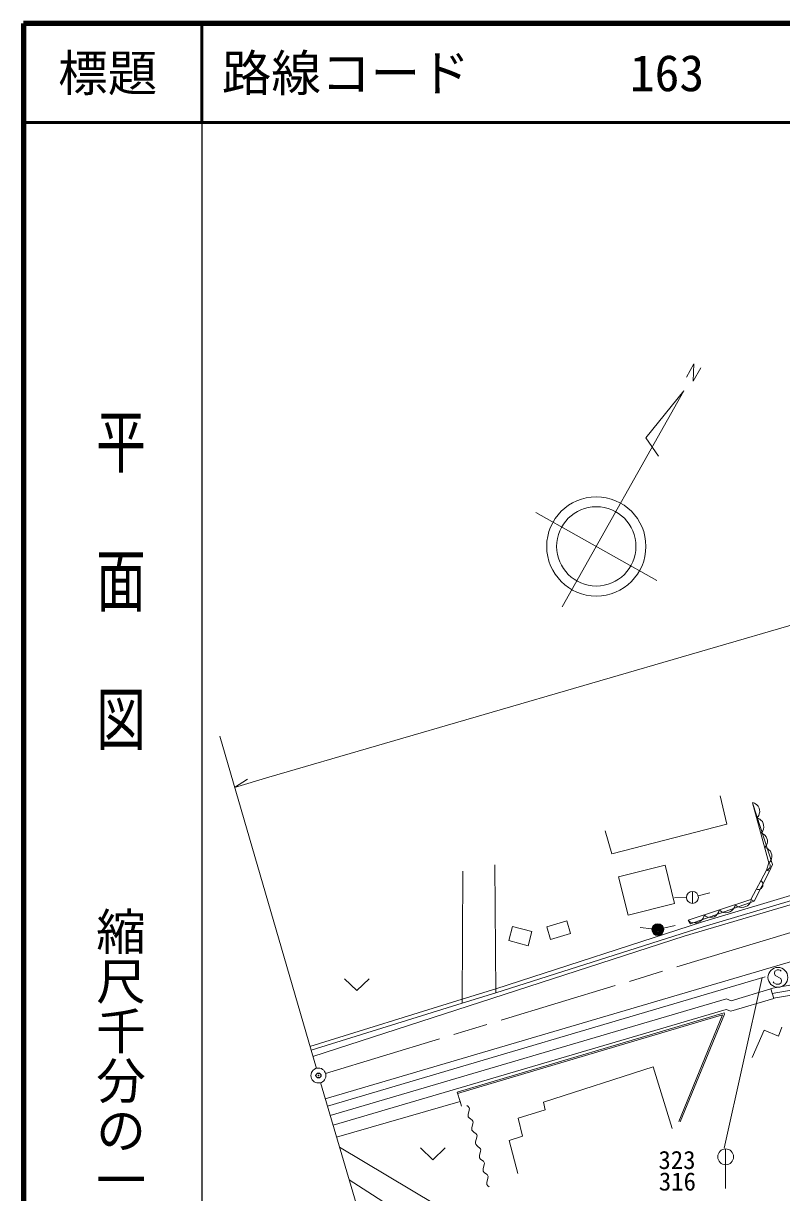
# Model space of a CAD drawing. Units: millimetres, scale not verified. Extents: x 40000 to 680000, y 20000 to 380000.
# Drawn here: x 40000 to 116436, y 262193 to 380000 of the extents above; entities that cross this region are included whole.
import ezdxf
from ezdxf.enums import TextEntityAlignment as Align

# ---------------------------------------------------------------- set-up
doc = ezdxf.new("R2010")
doc.units = ezdxf.units.MM
doc.header["$LTSCALE"] = 1000
doc.header["$PDMODE"] = 32
doc.header["$PDSIZE"] = 500
doc.linetypes.add('CHAIN', pattern=[18.5, 12, -1.5, 3.5, -1.5])
for name, color, linetype, lineweight in [('M-BGD', 7, 'Continuous', 13), ('M-BGD-EXST', 7, 'Continuous', 13), ('M-BMK', 2, 'CHAIN', 13), ('M-BMK-OTRS', 5, 'Continuous', 13), ('M-BMK-SRVR', 3, 'Continuous', 13), ('M-STR-HTXT', 7, 'Continuous', 13), ('M-STR-STRC', 7, 'Continuous', 13), ('M-TTL', 2, 'Continuous', 140), ('M-TTL-BAND', 7, 'Continuous', 25), ('M-TTL-LINE', 7, 'Continuous', 50)]:
    doc.layers.add(name, color=color, linetype=linetype, lineweight=lineweight)
doc.layers.add('M-OTRS', color=6, linetype='Continuous')
doc.layers.add('M-TTL-TXT', color=7, linetype='Continuous')
doc.styles.add('@ＭＳ ゴシック', font='')
doc.styles.add('ＭＳ ゴシック', font='')
doc.styles.get('@ＭＳ ゴシック').set_extended_font_data('@MS Gothic')
doc.styles.get('ＭＳ ゴシック').set_extended_font_data('MS Gothic')

msp = doc.modelspace()

# ---------------------------------------------------------------- linework, layer by layer
at = {"layer": 'M-BGD'}
for p, q in [((110910, 299319), (110242, 302186)), ((113688, 301442), (113509, 301493)), ((113515, 301469), (115158, 295413)), ((115517, 295242), (113515, 301469)), ((113806, 301375), (113688, 301442)), ((113932, 301276), (113806, 301375)), ((114075, 301116), (113932, 301276)), ((114156, 300939), (114075, 301116)), ((114206, 300754), (114156, 300939)), ((114183, 300350), (114226, 300560)), ((114226, 300560), (114206, 300754)), ((99327, 296335), (110910, 299319)), ((113927, 299949), (114057, 300083)), ((114107, 299898), (113927, 299949)), ((114057, 300083), (114124, 300201)), ((114225, 299830), (114107, 299898)), ((114124, 300201), (114183, 300350)), ((114351, 299732), (114225, 299830)), ((114494, 299572), (114351, 299732)), ((114575, 299395), (114494, 299572)), ((114625, 299210), (114575, 299395)), ((98659, 298652), (99327, 296335)), ((114346, 298405), (114475, 298539)), ((114515, 298357), (114346, 298405)), ((114475, 298539), (114543, 298657)), ((114625, 298294), (114515, 298357)), ((114543, 298657), (114602, 298805)), ((114602, 298805), (114645, 299016)), ((114645, 299016), (114625, 299210)), ((114743, 298201), (114625, 298294)), ((114877, 298051), (114743, 298201)), ((114739, 296957), (114860, 297083)), ((114918, 296906), (114739, 296957)), ((114860, 297083), (114923, 297193)), ((114953, 297885), (114877, 298051)), ((115036, 296839), (114918, 296906)), ((114923, 297193), (114979, 297333)), ((115000, 297712), (114953, 297885)), ((114979, 297333), (115019, 297530)), ((115019, 297530), (115000, 297712)), ((115162, 296740), (115036, 296839)), ((115305, 296580), (115162, 296740)), ((115386, 296403), (115305, 296580)), ((115354, 295665), (115414, 295814)), ((115437, 296218), (115386, 296403)), ((115414, 295814), (115456, 296024)), ((115456, 296024), (115437, 296218)), ((84242, 281269), (84300, 294592)), ((87539, 295230), (87634, 282324)), ((100007, 293997), (104679, 295175)), ((104679, 295175), (105652, 291315)), ((114898, 294675), (113340, 291714)), ((113669, 291556), (115198, 294577)), ((115158, 295413), (114898, 294675)), ((114898, 294675), (114989, 294694)), ((115198, 294577), (114898, 294675)), ((114989, 294694), (115050, 294723)), ((115050, 294723), (115117, 294767)), ((115117, 294767), (115194, 294842)), ((115158, 295413), (115287, 295547)), ((115223, 295358), (115164, 295430)), ((115194, 294842), (115241, 294927)), ((115198, 294577), (115517, 295242)), ((115252, 295297), (115223, 295358)), ((115241, 294927), (115273, 295018)), ((115276, 295220), (115252, 295297)), ((115273, 295018), (115290, 295114)), ((115290, 295114), (115276, 295220)), ((115287, 295547), (115354, 295665)), ((100980, 290137), (100007, 293997)), ((121798, 293460), (108371, 289455)), ((114439, 293546), (114352, 293637)), ((114500, 293446), (114439, 293546)), ((114542, 293311), (114500, 293446)), ((106598, 288037), (123913, 293163)), ((107448, 292533), (107448, 291333)), ((108029, 292085), (109189, 292391)), ((121939, 292980), (108514, 288976)), ((113886, 292752), (114011, 292732)), ((114011, 292732), (114127, 292738)), ((114127, 292738), (114262, 292780)), ((114262, 292780), (114362, 292841)), ((114362, 292841), (114453, 292928)), ((114453, 292928), (114528, 293070)), ((114528, 293070), (114548, 293195)), ((114548, 293195), (114542, 293311)), ((105652, 291315), (100980, 290137)), ((106848, 291924), (105649, 291905)), ((113340, 291714), (107007, 289643)), ((107250, 289282), (113669, 291556)), ((111650, 290875), (111715, 291004)), ((111715, 291004), (111759, 291197)), ((111759, 291197), (111909, 291067)), ((111909, 291067), (112037, 291002)), ((112037, 291002), (112198, 290947)), ((112629, 290945), (112822, 291008)), ((112822, 291008), (113006, 291104)), ((113006, 291104), (113168, 291264)), ((113168, 291264), (113266, 291404)), ((113266, 291404), (113331, 291532)), ((113331, 291532), (113375, 291726)), ((113669, 291556), (113340, 291714)), ((108416, 289711), (108513, 289850)), ((108513, 289850), (108578, 289978)), ((108578, 289978), (108622, 290172)), ((108622, 290172), (108763, 290049)), ((108763, 290049), (108884, 289988)), ((108884, 289988), (109036, 289937)), ((109036, 289937), (109248, 289905)), ((109248, 289905), (109441, 289934)), ((109441, 289934), (109623, 289994)), ((109623, 289994), (109796, 290084)), ((109796, 290084), (109948, 290235)), ((109948, 290235), (110040, 290366)), ((110040, 290366), (110102, 290487)), ((110102, 290487), (110143, 290669)), ((110143, 290669), (110293, 290539)), ((110293, 290539), (110422, 290474)), ((110422, 290474), (110583, 290419)), ((110583, 290419), (110808, 290386)), ((110808, 290386), (111013, 290417)), ((111013, 290417), (111207, 290480)), ((111207, 290480), (111390, 290576)), ((111390, 290576), (111552, 290736)), ((111552, 290736), (111650, 290875)), ((112198, 290947), (112424, 290914)), ((112424, 290914), (112629, 290945)), ((87631, 282742), (108371, 289455)), ((87634, 282324), (108514, 288976)), ((88926, 287584), (89295, 289004)), ((89295, 289004), (91258, 288494)), ((92758, 288982), (94799, 289571)), ((93127, 287702), (92758, 288982)), ((94799, 289571), (95169, 288291)), ((103359, 288760), (102167, 288898)), ((104538, 288834), (105703, 289121)), ((107007, 289643), (107156, 289514)), ((107007, 289643), (107250, 289282)), ((107156, 289514), (107285, 289448)), ((107285, 289448), (107446, 289394)), ((107446, 289394), (107672, 289360)), ((107672, 289360), (107876, 289391)), ((107876, 289391), (108070, 289455)), ((108070, 289455), (108253, 289550)), ((108253, 289550), (108416, 289711)), ((106598, 288037), (69190, 275900)), ((90889, 287074), (88926, 287584)), ((91258, 288494), (90889, 287074)), ((95169, 288291), (93127, 287702)), ((117670, 285545), (70436, 271647)), ((114782, 283921), (70654, 270907)), ((128537, 285035), (115336, 282756)), ((72365, 283745), (73615, 282545)), ((73615, 282545), (74865, 283745)), ((84244, 281688), (87631, 282742)), ((118745, 282812), (115481, 282270)), ((68885, 276926), (84244, 281688)), ((110895, 281701), (70937, 269947)), ((84242, 281269), (87634, 282324)), ((111352, 281521), (110895, 281701)), ((115634, 281760), (111309, 280464)), ((115347, 282718), (111352, 281521)), ((115347, 282718), (115634, 281760)), ((118826, 282318), (115625, 281788)), ((69003, 276544), (84242, 281269)), ((110848, 280645), (71220, 268988)), ((111309, 280464), (110848, 280645)), ((110644, 280312), (83730, 272329)), ((110489, 280110), (83772, 272185)), ((106073, 269370), (110489, 280110)), ((106211, 269313), (110682, 280185)), ((110682, 280185), (110644, 280312)), ((114681, 278562), (113480, 275813)), ((114681, 278562), (116106, 277940)), ((116450, 278866), (116106, 277940)), ((92431, 271319), (103477, 274859)), ((103477, 274859), (105389, 268649)), ((83730, 272329), (84015, 271367)), ((84015, 271367), (71577, 267781)), ((84015, 271367), (84156, 270887)), ((84854, 270858), (84709, 270963)), ((92588, 270534), (92431, 271319)), ((84822, 269920), (84839, 270069)), ((84844, 269839), (84822, 269920)), ((84839, 270069), (84951, 270507)), ((84935, 269718), (84844, 269839)), ((84945, 270738), (84854, 270858)), ((84967, 270657), (84945, 270738)), ((84951, 270507), (84967, 270657)), ((89879, 269709), (92588, 270534)), ((85081, 269613), (84935, 269718)), ((85226, 269508), (85081, 269613)), ((85194, 268570), (85210, 268720)), ((85210, 268720), (85322, 269157)), ((85317, 269388), (85226, 269508)), ((85339, 269307), (85317, 269388)), ((85322, 269157), (85339, 269307)), ((90311, 267864), (89879, 269709)), ((85216, 268489), (85194, 268570)), ((85307, 268369), (85216, 268489)), ((85452, 268264), (85307, 268369)), ((85608, 268151), (85452, 268264)), ((85592, 267306), (85711, 267775)), ((85706, 268022), (85608, 268151)), ((85729, 267935), (85706, 268022)), ((85711, 267775), (85729, 267935)), ((88976, 267432), (90311, 267864)), ((89840, 264134), (88976, 267432)), ((71873, 266777), (81538, 261006)), ((80018, 266689), (81268, 265489)), ((81268, 265489), (82518, 266689)), ((85574, 267146), (85592, 267306)), ((85597, 267059), (85574, 267146)), ((85695, 266930), (85597, 267059)), ((85851, 266817), (85695, 266930)), ((85996, 266712), (85851, 266817)), ((85981, 265924), (86092, 266361)), ((86087, 266592), (85996, 266712)), ((86109, 266511), (86087, 266592)), ((86092, 266361), (86109, 266511)), ((85964, 265774), (85981, 265924)), ((85986, 265693), (85964, 265774)), ((86077, 265573), (85986, 265693)), ((86222, 265468), (86077, 265573)), ((86368, 265362), (86222, 265468)), ((86459, 265242), (86368, 265362)), ((86481, 265161), (86459, 265242)), ((86464, 265011), (86481, 265161)), ((86336, 264424), (86352, 264574)), ((86358, 264343), (86336, 264424)), ((86352, 264574), (86464, 265011)), ((86449, 264223), (86358, 264343)), ((86594, 264118), (86449, 264223)), ((86739, 264013), (86594, 264118)), ((86831, 263893), (86739, 264013)), ((86853, 263812), (86831, 263893)), ((78122, 260103), (72850, 263465)), ((86707, 263074), (86724, 263224)), ((86730, 262994), (86707, 263074)), ((86724, 263224), (86836, 263662)), ((86821, 262873), (86730, 262994)), ((86966, 262768), (86821, 262873)), ((86836, 263662), (86853, 263812))]:
    msp.add_line(p, q, dxfattribs=at)
for centre, radius in [((107448, 291933), 600), ((103955, 288691), 600), ((103955, 288691), 528), ((103955, 288691), 456), ((103955, 288691), 384), ((103955, 288691), 312), ((103955, 288691), 240), ((103955, 288691), 168), ((103955, 288691), 96), ((103955, 288691), 24)]:
    msp.add_circle(centre, radius, dxfattribs=at)
at = {"layer": 'M-BGD-EXST'}
for p, q in [((115741, 284521), (115701, 284281)), ((115701, 284281), (115781, 284081)), ((115981, 284641), (115741, 284521)), ((115781, 284081), (116341, 283761)), ((116141, 284641), (115981, 284641)), ((116301, 284601), (116141, 284641)), ((116381, 284521), (116301, 284601)), ((115661, 283321), (115581, 283441)), ((115901, 283201), (115661, 283321)), ((116181, 283201), (115901, 283201)), ((116381, 283321), (116181, 283201)), ((116341, 283761), (116421, 283561)), ((116421, 283561), (116381, 283321))]:
    msp.add_line(p, q, dxfattribs=at)
msp.add_circle((116061, 283881), 1000, dxfattribs=at)
at = {"layer": 'M-BMK'}
msp.add_line((70462, 274210), (159033, 301019), dxfattribs=at)
at = {"layer": 'M-BMK-OTRS'}
for p, q in [((69535, 274713), (59818, 308177)), ((69956, 273273), (80151, 238720))]:
    msp.add_line(p, q, dxfattribs=at)
at = {"layer": 'M-BMK-SRVR'}
for p, q in [((106832, 344342), (107588, 345687)), ((107588, 345687), (107528, 343946)), ((107528, 343946), (108280, 345300)), ((106574, 342994), (94324, 321201)), ((106574, 342994), (102763, 338254)), ((102763, 338254), (104016, 336402)), ((103856, 323873), (91652, 330733))]:
    msp.add_line(p, q, dxfattribs=at)
for centre, radius in [((97754, 327303), 5000), ((97754, 327303), 4000), ((69744, 273992), 750), ((69744, 273992), 30)]:
    msp.add_circle(centre, radius, dxfattribs=at)
at = {"layer": 'M-OTRS'}
msp.add_point((69744, 273992), dxfattribs=at)
at = {"layer": 'M-STR-HTXT'}
for p, q in [((64742, 304057), (203661, 344477)), ((64742, 304057), (61287, 302999)), ((61287, 302999), (62599, 303840))]:
    msp.add_line(p, q, dxfattribs=at)
at = {"layer": 'M-STR-STRC'}
for p, q in [((114466, 283852), (110630, 266662)), ((110794, 266598), (110794, 262598))]:
    msp.add_line(p, q, dxfattribs=at)
msp.add_circle((110794, 265798), 800, dxfattribs=at)
at = {"layer": 'M-TTL'}
for p, q in [((40000, 380000), (40000, 20000)), ((680000, 380000), (40000, 380000))]:
    msp.add_line(p, q, dxfattribs=at)
at = {"layer": 'M-TTL-BAND'}
msp.add_line((58000, 370000), (58000, 20000), dxfattribs=at)
at = {"layer": 'M-TTL-LINE'}
for p, q in [((58000, 380000), (58000, 370000)), ((40000, 370000), (680000, 370000))]:
    msp.add_line(p, q, dxfattribs=at)

# ---------------------------------------------------------------- texts
at = {"layer": 'M-STR-STRC', "style": 'ＭＳ ゴシック'}
for s, p in [('323', (104017, 264020)), ('316', (104059, 261851))]:
    msp.add_text(s, height=1833, dxfattribs=at).set_placement(p, align=Align.BOTTOM_LEFT)
at = {"layer": 'M-TTL-BAND', "style": '@ＭＳ ゴシック', "width": 1.4}
msp.add_text('平  面  図', height=3666, rotation=270, dxfattribs=at).set_placement((49777, 306475), align=Align.MIDDLE_RIGHT)
at = {"layer": 'M-TTL-BAND', "style": '@ＭＳ ゴシック'}
msp.add_text('縮尺千分の一', height=3666, rotation=270, dxfattribs=at).set_placement((49777, 261030), align=Align.MIDDLE_RIGHT)
at = {"layer": 'M-TTL-TXT', "style": 'ＭＳ ゴシック'}
msp.add_text('標題', height=3666, dxfattribs=at).set_placement((48500, 375000), align=Align.MIDDLE_CENTER)
for s, p in [('路線コード', (60000, 375000)), ('163', (101142, 375000)), ('163', (101142, 375000)), ('163', (101142, 375000)), ('163', (101142, 375000))]:
    msp.add_text(s, height=3666, dxfattribs=at).set_placement(p, align=Align.MIDDLE_LEFT)

doc.saveas('drawing.dxf')
